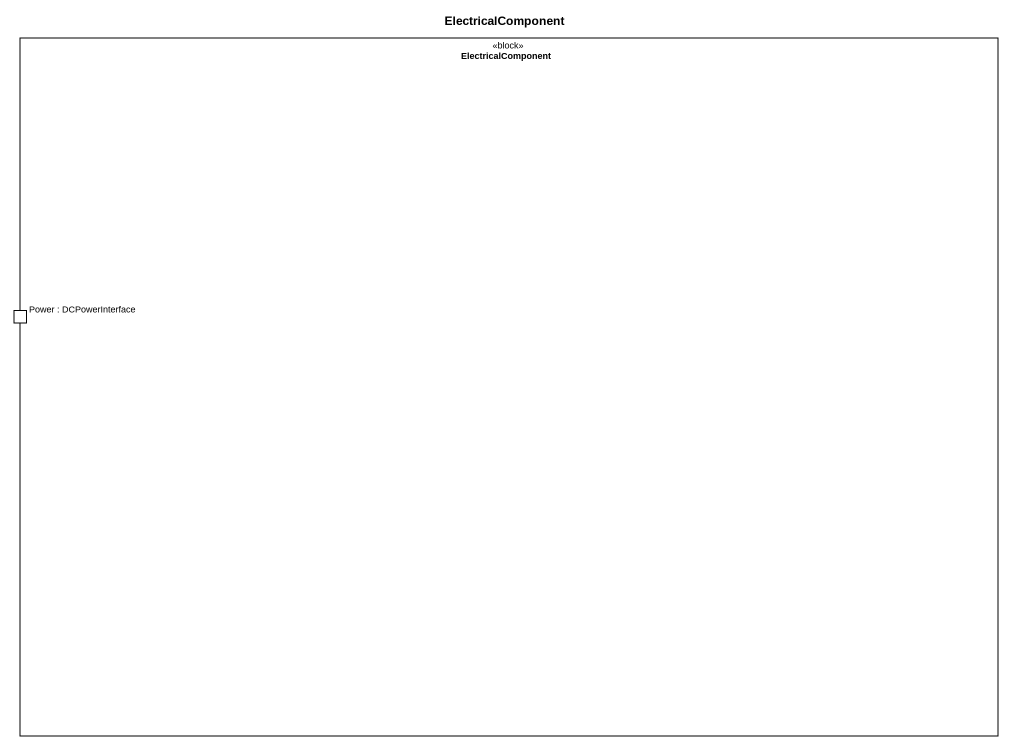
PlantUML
@startuml
title ElectricalComponent
rectangle ElectricalComponent <<block>> {
  port "Power : DCPowerInterface" as Power_DCPowerInterface
}
@enduml
